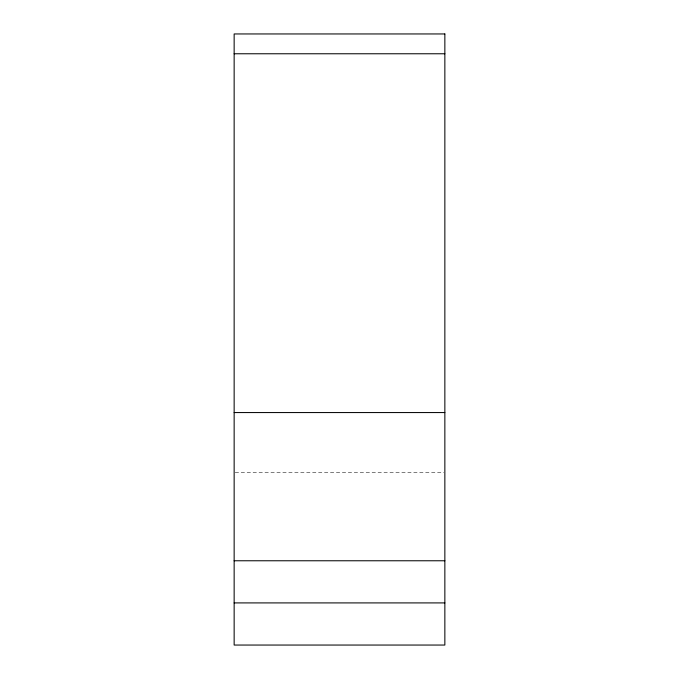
<?xml version="1.0" encoding="UTF-8"?>
<svg xmlns="http://www.w3.org/2000/svg" width="679" height="679" viewBox="0 0 679 679"><rect width="100%" height="100%" fill="white"/><g stroke="black" fill="none" stroke-linecap="round" stroke-linejoin="round"><path stroke-width="0.51" stroke-dasharray="3.4 2.55" d="M235.206 472.261L443.794 472.261"/><path stroke-width="1.02" d="M234.145 53.768L444.855 53.768M234.145 412.56L444.855 412.56M234.145 560.769L444.855 560.769M234.145 602.91L444.855 602.91M444.855 33.95L234.145 33.95L234.145 645.05L444.855 645.05L444.855 33.95"/></g></svg>
